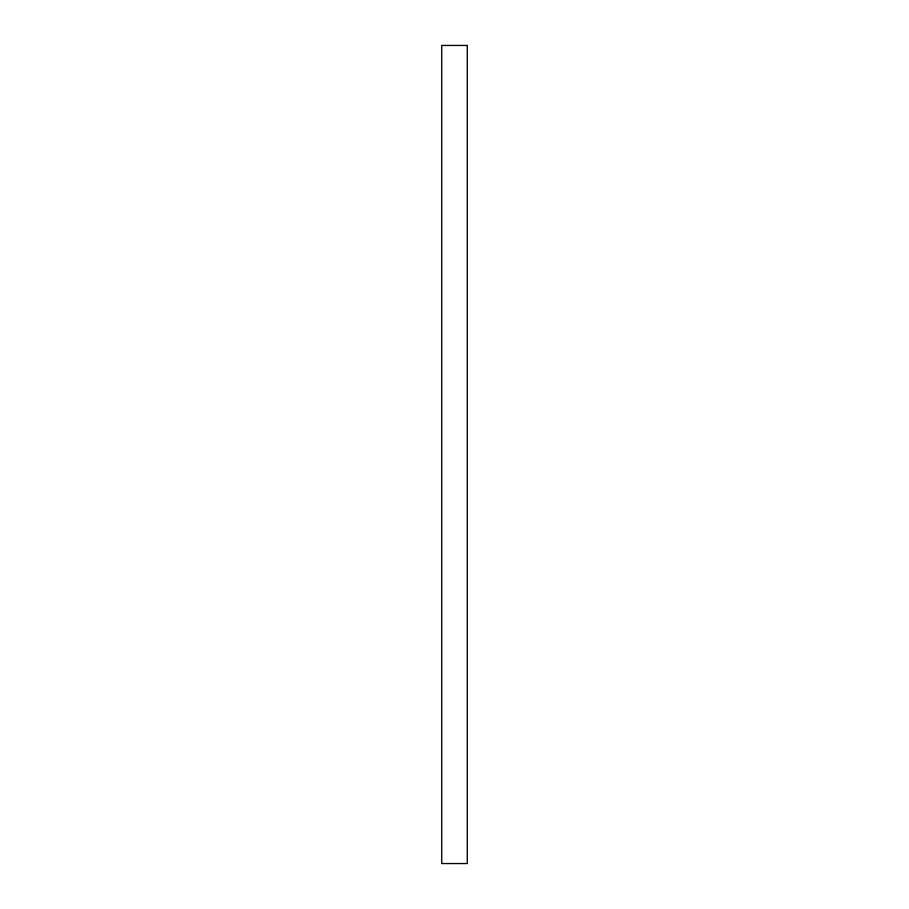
<?xml version="1.0" encoding="UTF-8"?>
<svg xmlns="http://www.w3.org/2000/svg" width="909" height="909" viewBox="0 0 909 909"><rect width="100%" height="100%" fill="white"/><g stroke="black" fill="none" stroke-linecap="round" stroke-linejoin="round"><path stroke-width="1.36" d="M467.283 45.45L441.717 45.45L441.717 863.55L467.283 863.55L467.283 45.45"/></g></svg>
